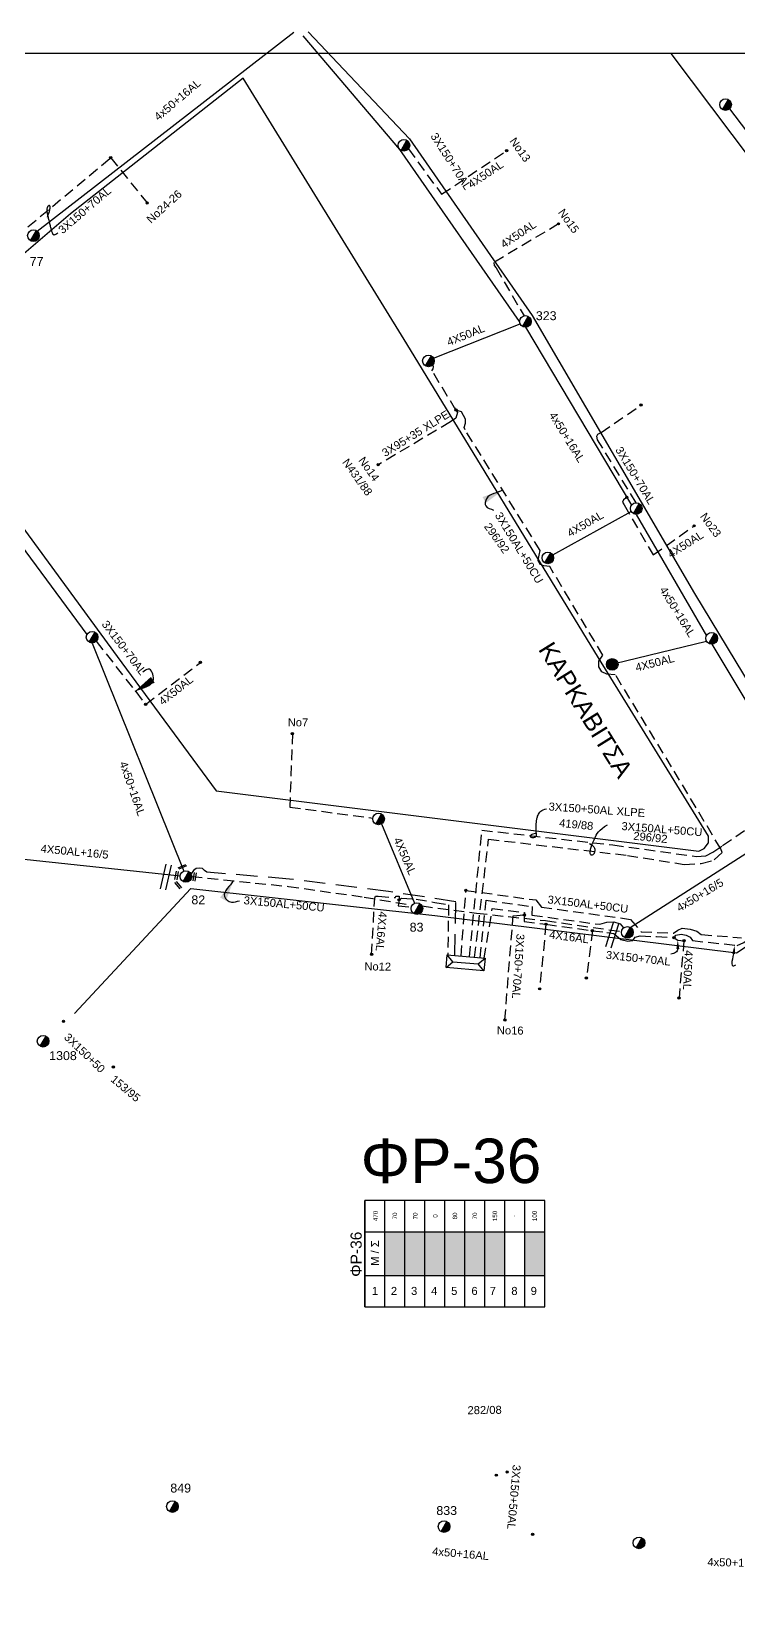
# Model space of a CAD drawing. Header units: millimetres. Extents: x 2893 to 4023, y 216 to 730.
# Drawn here: x 3637.7 to 3721.9, y 534.3 to 723.7 of the extents above; entities that cross this region are included whole.
import ezdxf
from ezdxf.enums import TextEntityAlignment as Align

# ---------------------------------------------------------------- set-up
doc = ezdxf.new("R2010")
doc.units = ezdxf.units.MM
doc.linetypes.add('DASHED', pattern=[19.05, 12.7, -6.35])
for name, color, linetype in [('Άγνωστα', 7, 'Continuous'), ('Ασφαλειοκιβώτια Χ.Τ 9 αναχωρήσεων', 7, 'Continuous'), ('Γυμνά εναέρια ΧΤ (3Φ)   4x50AL', 7, 'Continuous'), ('Γυμνά εναέρια ΧΤ και ΦΟΠ (3Φ)   4x50+16AL', 7, 'Continuous'), ('Επιγραφές - Σχήματα', 7, 'Continuous'), ('Καλώδια ΧΤ   3x150+50AL', 7, 'DASHED'), ('Καλώδια ΧΤ   3x150+50AL XLPE', 7, 'DASHED'), ('Καλώδια ΧΤ   3x150+50CU', 7, 'DASHED'), ('Καλώδια ΧΤ   3x150+70 AL', 7, 'DASHED'), ('Καλώδια ΧΤ   3x150AL+50CU', 7, 'DASHED'), ('Καλώδια ΧΤ   3x95+35 XLPE', 7, 'DASHED'), ('Καλώδια ΧΤ   4x50AL', 7, 'DASHED'), ('Μηχανική τομή', 7, 'Continuous'), ('Στύλος Ξύλινος', 7, 'Continuous'), ('Στύλος Ξύλινος @ 1', 7, 'Continuous'), ('Στύλος ΦΜ', 7, 'Continuous'), ('Στύλος ΦΜ @ 1', 7, 'Continuous'), ('Συνδέσεις', 7, 'Continuous'), ('Τομή', 7, 'Continuous'), ('Υποσταθμός πόλεως', 7, 'Continuous'), ('Υπόβαθρο ΔΕΗ', 7, 'Continuous'), ('Υπόγεια καλώδια Παροχών ΧΤ   .0225', 7, 'DASHED'), ('Υπόγεια καλώδια Παροχών ΧΤ   4x16AL', 7, 'DASHED'), ('Υπόγεια καλώδια Παροχών ΧΤ   4x50AL', 7, 'DASHED')]:
    doc.layers.add(name, color=color, linetype=linetype)
doc.styles.add('arial', font='ARIAL.TTF')
doc.styles.get("Standard").update_dxf_attribs({"font": 'ARIAL.TTF'})
doc.linetypes.add('SYN_LINE', pattern='A,0.5,-0.0001,["/\\/\\/\\/",Standard,S=0.1,R=0,X=0,Y=-0.05],-0.25', length=0.7501)
doc.dimstyles.new('ISO-25', dxfattribs={"dimtxt": 2.5, "dimasz": 2.5, "dimexe": 1.25, "dimexo": 0.625, "dimtad": 1, "dimtxsty": 'Standard', "dimcen": 2.5, "dimadec": 0, "dimazin": 0, "dimtfac": 1, "dimtmove": 0, "dimatfit": 3, "dimfxl": 1, "dimarcsym": 0})

# ---------------------------------------------------------------- blocks, each defined once
blk = doc.blocks.new('ΥΠΑΡΧΩΝ ΤΣΙΜΕΝΤΕΝΙΟΣ ΣΤΥΛΟΣ')
at = {"layer": 'Στύλος ΦΜ'}
blk.add_hatch(color=7, dxfattribs=at).paths.add_polyline_path([(-1.29, -2.28, 0.574793), (2.62, 0, 0.268822), (1.3, 2.27)])
blk.add_line((-1.29, -2.28), (1.3, 2.27), dxfattribs=at)
blk.add_circle((0, 0), 2.62, dxfattribs=at)
at = {"layer": 'Στύλος ΦΜ', "flags": 4}
for tag, p in [('ΑΡΙΘΜΟΣ', (-4.68, 8.05)), ('ΤΥΠΟΣ', (-4.91, 3.03))]:
    blk.add_attdef(tag, p, '', height=4, dxfattribs=at)
blk = doc.blocks.new('_ΣΥΝΔΕΣΗ')
at = {"layer": 'Συνδέσεις', "linetype": 'SYN_LINE', "ltscale": 40}
blk.add_hatch(color=256, dxfattribs=at).paths.add_polyline_path([(-116.75, 2339.64, 1), (-117.75, 2339.64, 1)])
at = {"layer": 'Συνδέσεις'}
blk.add_circle((-117.25, 2339.64), 0.5, dxfattribs=at)
blk = doc.blocks.new('ΑΣΦΑΛΕΙΟΚΙΒΩΤΙΟ ΥΠΟΣΤΑΘΜΟΥ 9 ΑΝΑΧΩΡΗΣΕΩΝ')
at = {"layer": 'Ασφαλειοκιβώτια Χ.Τ 9 αναχωρήσεων', "ltscale": 40}
for p, q in [((-23.8, 40.36), (24.02, 40.36)), ((-9.72, 40.36), (-9.72, -40.64)), ((9.94, 40.36), (9.94, -40.64)), ((-23.8, 31.36), (24.02, 31.36)), ((-23.8, 22.36), (24.02, 22.36)), ((-23.8, 13.36), (24.02, 13.36)), ((-23.8, 4.36), (24.02, 4.36)), ((-23.8, -4.64), (24.02, -4.64)), ((-23.8, -13.64), (24.02, -13.64)), ((-23.8, -22.64), (24.02, -22.64)), ((-23.8, -31.64), (24.02, -31.64))]:
    blk.add_line(p, q, dxfattribs=at)
at = {"layer": 'Ασφαλειοκιβώτια Χ.Τ 9 αναχωρήσεων'}
blk.add_lwpolyline([(-23.8, -40.64), (24.02, -40.64), (24.02, 40.36), (-23.8, 40.36)], close=True, dxfattribs=at)
for s, p in [('1', (-18.45, 37.24)), ('2', (-18.45, 28.67)), ('3', (-18.45, 19.6)), ('4', (-18.45, 10.58)), ('5', (-18.45, 1.57)), ('6', (-18.45, -7.57)), ('7', (-18.45, -15.81)), ('8', (-18.45, -25.5)), ('9', (-18.45, -34.19))]:
    blk.add_text(s, height=3.6, rotation=270, dxfattribs=at).set_placement(p)
at = {"layer": 'Ασφαλειοκιβώτια Χ.Τ 9 αναχωρήσεων', "ltscale": 40}
for tag, height, p in [('ΟΝΟΜΑ', 5, (-0.16, 44.31)), ('ΚΕΙΜΕΝΟ 1', 2, (17.06, 35.59)), ('ΚΕΙΜΕΝΟ 2', 2, (17.06, 26.88)), ('ΚΕΙΜΕΝΟ 3', 2, (17.06, 17.69)), ('ΚΕΙΜΕΝΟ 4', 2, (17.06, 8.71)), ('ΚΕΙΜΕΝΟ 5', 2, (17.06, -0.13)), ('ΚΕΙΜΕΝΟ 6', 2, (17.06, -9.05)), ('ΚΕΙΜΕΝΟ 7', 2, (17.06, -18.13)), ('ΚΕΙΜΕΝΟ 8', 2, (17.06, -26.85)), ('ΚΕΙΜΕΝΟ 9', 2, (17.06, -35.99)), ('ΣΧ', 2, (-0.1, -42.64))]:
    blk.add_attdef(tag, text='', height=height, dxfattribs=at).set_placement(p, align=Align.MIDDLE_CENTER)
blk = doc.blocks.new('ΥΠΑΡΧΩΝ ΞΥΛΙΝΟΣ ΣΤΥΛΟΣ')
at = {"layer": 'Στύλος Ξύλινος'}
h = blk.add_hatch(color=7, dxfattribs=at)
h.paths.add_polyline_path([(-2.62, 0, 0.270008), (-1.29, -2.28), (1.3, 2.27, 0.576266)])
h.paths.add_polyline_path([(-1.29, -2.28, 0.574793), (2.62, 0, 0.268822), (1.3, 2.27)])
at = {"layer": 'Στύλος Ξύλινος', "color": 7}
blk.add_line((-1.29, -2.28), (1.3, 2.27), dxfattribs=at)
blk.add_circle((0, 0), 2.62, dxfattribs=at)
at = {"layer": 'Στύλος Ξύλινος', "flags": 4}
for tag, p in [('ΑΡΙΘΜΟΣ', (-4.91, 8.6)), ('ΤΥΠΟΣ', (-4.85, 3.39))]:
    blk.add_attdef(tag, p, '', height=4, dxfattribs=at)
blk = doc.blocks.new('ΤΟΜΗ')
at = {"layer": 'Τομή', "ltscale": 40}
for p, q in [((-5.68, 0), (5.68, 0)), ((5.68, -2.33), (-5.68, -2.33))]:
    blk.add_line(p, q, dxfattribs=at)
blk = doc.blocks.new('ΥΠΟΣΤΑΘΜΟΣ ΠΟΛΕΩΣ')
at = {"layer": 'Υποσταθμός πόλεως', "linetype": 'Continuous', "ltscale": 40}
blk.add_lwpolyline([(-8.57, 2.82), (8.57, 2.82), (8.57, -2.82), (-8.57, -2.82)], close=True, dxfattribs=at)
for points in [[(-5.75, 0), (-8.57, 2.82)], [(5.75, 0), (8.57, 2.82)], [(-8.57, -2.82), (-5.75, 0)], [(-5.75, 0), (5.75, 0)], [(8.57, -2.82), (5.75, 0)]]:
    blk.add_lwpolyline(points, dxfattribs=at)
at = {"layer": 'Υποσταθμός πόλεως', "linetype": 'SYN_LINE', "ltscale": 40, "flags": 1}
for tag, p in [('ΜΕΤΑΣΧΗΜΑΤΙΣΜΟΣ', (10.6, 2.39)), ('ΙΣΧΥΣ', (10.58, -0.41)), ('ΑΡΙΘΜΟΣ', (10.7, -3.13))]:
    blk.add_attdef(tag, p, '', height=1.8, dxfattribs=at)
blk = doc.blocks.new('ΜΗΧΑΝΙΚΗ ΤΟΜΗ')
at = {"layer": 'Μηχανική τομή', "ltscale": 40}
for p, q in [((-1.89, 0.78), (1.89, 0.78)), ((1.89, 0), (-1.89, 0))]:
    blk.add_line(p, q, dxfattribs=at)

msp = doc.modelspace()

# ---------------------------------------------------------------- hatches: boundary and pattern name
at = {"layer": 'Ασφαλειοκιβώτια Χ.Τ 9 αναχωρήσεων'}
h = msp.add_hatch(color=62, dxfattribs=at)
h.dxf.hatch_style = 1
h.paths.add_polyline_path([(3679.83, 580.64), (3679.83, 575.43), (3682.21, 575.43), (3682.21, 580.64)])
h = msp.add_hatch(color=27, dxfattribs=at)
h.dxf.hatch_style = 1
h.paths.add_polyline_path([(3682.21, 580.64), (3682.21, 575.43), (3684.59, 575.43), (3684.59, 580.64)])
h = msp.add_hatch(color=1, dxfattribs=at)
h.dxf.hatch_style = 1
h.paths.add_polyline_path([(3684.59, 580.64), (3684.59, 575.43), (3686.98, 575.43), (3686.98, 580.64)])
h = msp.add_hatch(color=173, dxfattribs=at)
h.dxf.hatch_style = 1
h.paths.add_polyline_path([(3686.98, 580.64), (3686.98, 575.43), (3689.36, 575.43), (3689.36, 580.64)])
h = msp.add_hatch(color=30, dxfattribs=at)
h.dxf.hatch_style = 1
h.paths.add_polyline_path([(3689.36, 580.64), (3689.36, 575.43), (3691.75, 575.43), (3691.75, 580.64)])
h = msp.add_hatch(color=133, dxfattribs=at)
h.dxf.hatch_style = 1
h.paths.add_polyline_path([(3691.75, 580.64), (3691.75, 575.43), (3694.13, 575.43), (3694.13, 580.64)])
h = msp.add_hatch(color=5, dxfattribs=at)
h.dxf.hatch_style = 1
h.paths.add_polyline_path([(3696.52, 580.64), (3696.52, 575.43), (3698.9, 575.43), (3698.9, 580.64)])

# ---------------------------------------------------------------- linework, layer by layer
at = {"layer": 'Άγνωστα', "color": 173, "linetype": 'DASHED', "ltscale": 0.1}
msp.add_lwpolyline([(3647.15, 708.65), (3651.49, 703.27)], dxfattribs=at)
at = {"layer": 'Άγνωστα', "color": 30, "linetype": 'DASHED', "ltscale": 0.1}
for points in [[(3681.51, 620.2), (3681.4, 619.5), (3682.96, 619.34)], [(3681.51, 620.2), (3681.68, 620.34), (3681.82, 620.39), (3683.54, 620.28), (3685.79, 619.91), (3687.41, 619.62), (3687.33, 613.63)]]:
    msp.add_lwpolyline(points, dxfattribs=at)
at = {"layer": 'Άγνωστα', "color": 27, "linetype": 'DASHED', "ltscale": 0.1}
msp.add_lwpolyline([(3691.19, 613.29), (3691.91, 620.16), (3697.4, 619.41), (3697.35, 618.39), (3705.43, 617.29), (3706.29, 617.54), (3707.12, 617.6), (3707.87, 617.36), (3708.28, 616.86)], dxfattribs=at)
at = {"layer": 'Άγνωστα', "color": 62, "linetype": 'DASHED', "ltscale": 0.1}
for points in [[(3699.02, 617.3), (3698.28, 609.6)], [(3704.56, 616.57), (3703.85, 610.89)]]:
    msp.add_lwpolyline(points, dxfattribs=at)
at = {"layer": 'Άγνωστα', "color": 30, "ltscale": 0.1, "const_width": 0.000000318}
msp.add_lwpolyline([(3623.81, 586.46), (3638.43, 603.14)], dxfattribs=at)
at = {"layer": 'Γυμνά εναέρια ΧΤ (3Φ)   4x50AL', "color": 133, "ltscale": 0.1}
msp.add_lwpolyline([(3720.92, 714.5), (3733.94, 697.36)], dxfattribs=at)
at = {"layer": 'Γυμνά εναέρια ΧΤ (3Φ)   4x50AL', "color": 5, "ltscale": 0.1}
msp.add_lwpolyline([(3685.64, 684.76), (3695.94, 688.88)], dxfattribs=at)
at = {"layer": 'Γυμνά εναέρια ΧΤ και ΦΟΠ (3Φ)   4x50+16AL', "color": 173}
for points in [[(3638.37, 699.92), (3638.37, 699.92), (3668.97, 723.64)], [(3626.04, 676.54), (3644.31, 651.82)], [(3644.93, 650.82), (3655.85, 623.63)]]:
    msp.add_lwpolyline(points, dxfattribs=at)
at = {"layer": 'Γυμνά εναέρια ΧΤ και ΦΟΠ (3Φ)   4x50+16AL', "color": 5}
for points in [[(3696.58, 688.45), (3709.22, 667.24)], [(3709.79, 666.15), (3718.15, 651.67)], [(3718.78, 650.69), (3730.4, 631.33)]]:
    msp.add_lwpolyline(points, dxfattribs=at)
at = {"layer": 'Γυμνά εναέρια ΧΤ και ΦΟΠ (3Φ)   4x50+16AL', "color": 27, "ltscale": 0.1}
msp.add_lwpolyline([(3709.07, 616.93), (3730.36, 630.52)], dxfattribs=at)
at = {"layer": 'Γυμνά εναέρια ΧΤ και ΦΟΠ (3Φ)   4x50+16AL', "color": 2, "ltscale": 0.1}
msp.add_lwpolyline([(3607.02, 628.24), (3655.42, 623.06)], dxfattribs=at)
at = {"layer": 'Γυμνά εναέρια ΧΤ και ΦΟΠ (3Φ)   4x50+16AL', "color": 173, "linetype": 'DASHED', "ltscale": 0.2}
msp.add_lwpolyline([(3688.17, 613.56), (3688.3, 619.98), (3680.27, 621.21), (3668.44, 622.69), (3658.61, 623.51), (3658.33, 623.69), (3658.09, 623.93), (3657.71, 624), (3657.32, 623.94), (3657, 623.72), (3656.72, 623.31)], dxfattribs=at)
at = {"layer": 'Γυμνά εναέρια ΧΤ και ΦΟΠ (3Φ)   4x50+16AL', "color": 30, "const_width": 0.000000318}
for points in [[(3655.65, 622.47), (3639.17, 604.02)], [(3639.17, 604.02), (3639.17, 604.02)]]:
    msp.add_lwpolyline(points, dxfattribs=at)
at = {"layer": 'Γυμνά εναέρια ΧΤ και ΦΟΠ (3Φ)   4x50+16AL', "color": 1, "const_width": 0.000000318}
for points in [[(3686.26, 545.19), (3655.14, 547.75)], [(3709.49, 543.29), (3687.44, 545.09)], [(3731.69, 541.63), (3710.67, 543.16)]]:
    msp.add_lwpolyline(points, dxfattribs=at)
at = {"layer": 'Επιγραφές - Σχήματα'}
msp.add_lwpolyline([(2902.66, 226.25), (3910.16, 216.01), (3910.16, 721.1), (2902.66, 721.1)], close=True, dxfattribs=at)
for points in [[(3639.62, 701.58), (3639.71, 701.84), (3639.78, 702.06), (3639.84, 702.24), (3639.87, 702.4), (3639.9, 702.52), (3639.91, 702.63), (3639.91, 702.71), (3639.91, 702.78), (3639.91, 702.84), (3639.9, 702.88), (3639.88, 702.92), (3639.87, 702.94), (3639.85, 702.96), (3639.83, 702.96), (3639.81, 702.97), (3639.79, 702.96), (3639.76, 702.95), (3639.74, 702.94), (3639.72, 702.92), (3639.69, 702.89), (3639.67, 702.87), (3639.65, 702.84), (3639.63, 702.8), (3639.61, 702.76), (3639.59, 702.72), (3639.57, 702.68), (3639.56, 702.63), (3639.54, 702.57), (3639.53, 702.51), (3639.53, 702.44), (3639.53, 702.37), (3639.54, 702.29), (3639.55, 702.2), (3639.56, 702.11), (3639.58, 702), (3639.61, 701.9), (3639.63, 701.79), (3639.66, 701.68), (3639.69, 701.57), (3639.71, 701.45), (3639.74, 701.34), (3639.76, 701.23), (3639.79, 701.12), (3639.81, 701.01), (3639.84, 700.91), (3639.86, 700.8), (3639.89, 700.69), (3639.91, 700.59), (3639.94, 700.48), (3639.96, 700.37), (3639.99, 700.27), (3640.02, 700.17), (3640.05, 700.08), (3640.07, 699.99), (3640.1, 699.9), (3640.12, 699.83), (3640.15, 699.76), (3640.17, 699.7), (3640.2, 699.65), (3640.22, 699.6), (3640.25, 699.56), (3640.27, 699.53), (3640.3, 699.51), (3640.32, 699.49), (3640.35, 699.47), (3640.38, 699.47), (3640.42, 699.47), (3640.47, 699.49), (3640.53, 699.52), (3640.61, 699.56), (3640.71, 699.63), (3640.83, 699.71)], [(3697.81, 628.11), (3697.62, 628.09), (3697.48, 628.05), (3697.36, 628.01), (3697.28, 627.97), (3697.22, 627.93), (3697.19, 627.89), (3697.17, 627.84), (3697.16, 627.81), (3697.16, 627.77), (3697.17, 627.74), (3697.18, 627.72), (3697.21, 627.7), (3697.23, 627.68), (3697.27, 627.67), (3697.31, 627.66), (3697.36, 627.65), (3697.41, 627.65), (3697.47, 627.64), (3697.53, 627.65), (3697.59, 627.65), (3697.65, 627.66), (3697.71, 627.68), (3697.76, 627.7), (3697.8, 627.72), (3697.83, 627.75), (3697.86, 627.79), (3697.87, 627.83), (3697.88, 627.88), (3697.88, 627.94), (3697.88, 628), (3697.88, 628.07), (3697.88, 628.14), (3697.87, 628.21), (3697.87, 628.29), (3697.87, 628.38), (3697.86, 628.46), (3697.86, 628.55), (3697.86, 628.64), (3697.86, 628.74), (3697.86, 628.83), (3697.86, 628.92), (3697.86, 629), (3697.86, 629.09), (3697.86, 629.18), (3697.87, 629.27), (3697.87, 629.36), (3697.88, 629.44), (3697.89, 629.53), (3697.9, 629.62), (3697.91, 629.71), (3697.92, 629.8), (3697.94, 629.89), (3697.97, 629.99), (3698, 630.09), (3698.03, 630.2), (3698.08, 630.31), (3698.14, 630.42), (3698.21, 630.54), (3698.3, 630.65), (3698.41, 630.76), (3698.54, 630.86), (3698.69, 630.95), (3698.88, 631.02), (3699.09, 631.07)], [(3704.22, 626.92), (3704.41, 626.82), (3704.55, 626.72), (3704.66, 626.62), (3704.74, 626.53), (3704.79, 626.44), (3704.82, 626.35), (3704.84, 626.26), (3704.85, 626.18), (3704.84, 626.09), (3704.84, 626.01), (3704.82, 625.94), (3704.81, 625.87), (3704.78, 625.8), (3704.76, 625.74), (3704.72, 625.68), (3704.69, 625.64), (3704.64, 625.6), (3704.6, 625.57), (3704.55, 625.55), (3704.51, 625.53), (3704.47, 625.53), (3704.42, 625.55), (3704.39, 625.57), (3704.36, 625.61), (3704.33, 625.67), (3704.31, 625.73), (3704.3, 625.81), (3704.3, 625.9), (3704.3, 626), (3704.32, 626.11), (3704.34, 626.23), (3704.37, 626.35), (3704.4, 626.48), (3704.44, 626.61), (3704.5, 626.75), (3704.55, 626.89), (3704.62, 627.04), (3704.69, 627.2), (3704.76, 627.37), (3704.84, 627.54), (3704.93, 627.72), (3705.03, 627.91), (3705.15, 628.11), (3705.3, 628.31), (3705.49, 628.52), (3705.72, 628.72), (3706, 628.93), (3706.35, 629.13)], [(3714.74, 614.36), (3714.71, 614.24), (3714.65, 614.12), (3714.57, 614.02), (3714.48, 613.93), (3714.36, 613.86), (3714.23, 613.8), (3714.08, 613.76), (3713.91, 613.73)], [(3721.4, 613.76), (3721.32, 613.44), (3721.25, 613.13), (3721.2, 612.84), (3721.18, 612.6), (3721.21, 612.43), (3721.29, 612.33), (3721.43, 612.34), (3721.65, 612.47)]]:
    msp.add_lwpolyline(points, dxfattribs=at)
for points in [[(3714.56, 614.37), (3714.74, 615.42), (3714.92, 614.36)], [(3721.22, 613.78), (3721.52, 614.81), (3721.57, 613.74)]]:
    msp.add_solid(points, dxfattribs=at)
at = {"layer": 'Καλώδια ΧΤ   3x150+50AL', "color": 30, "linetype": 'DASHED', "ltscale": 0.1, "const_width": 0.000000318}
msp.add_lwpolyline([(3639.48, 602.8), (3639.48, 602.8), (3640.1, 602.48), (3640.1, 602.48), (3640.69, 602.82), (3640.66, 602.86), (3640.52, 603.34), (3639.85, 603.91), (3641.52, 605.73), (3647.46, 600.27)], dxfattribs=at)
at = {"layer": 'Καλώδια ΧΤ   3x150+50AL', "color": 1, "ltscale": 0.1, "const_width": 0.000000318}
for points in [[(3697.43, 544.59), (3697.36, 544.43), (3697.04, 543.71), (3692.54, 544.1), (3693.1, 551.64)], [(3694.41, 552.02), (3694.06, 545.1), (3696.96, 544.89), (3697.43, 544.59)]]:
    msp.add_lwpolyline(points, dxfattribs=at)
at = {"layer": 'Καλώδια ΧΤ   3x150+50AL', "color": 1, "linetype": 'DASHED', "ltscale": 0.8, "const_width": 0.000000318}
msp.add_lwpolyline([(3697.43, 544.59), (3708.4, 543.76), (3708.74, 544.64), (3709.56, 544.61), (3709.56, 544.61), (3709.82, 544.2)], dxfattribs=at)
at = {"layer": 'Καλώδια ΧΤ   3x150+50AL XLPE', "color": 133, "linetype": 'DASHED', "ltscale": 0.1}
msp.add_lwpolyline([(3689.91, 613.41), (3691.4, 628.51), (3707.01, 626.75), (3716.96, 625.38), (3718.08, 625.45), (3718.92, 625.9), (3720.08, 626.67), (3729.94, 633.48), (3731.1, 631.99), (3740.5, 638.18), (3753.39, 646.82), (3753.81, 647.58), (3753.81, 647.58), (3753.81, 647.58), (3756.01, 649.09), (3756.01, 649.09), (3756.01, 649.09), (3756.01, 649.09), (3756.82, 649.12), (3760.39, 651.33), (3762.87, 653.03), (3764.22, 653.43)], dxfattribs=at)
at = {"layer": 'Καλώδια ΧΤ   3x150+50CU', "color": 62, "ltscale": 0.1}
for points in [[(3704.56, 616.53), (3706.29, 616.32), (3707.11, 616.18), (3707.94, 615.49), (3708.78, 615.3), (3709.39, 615.35), (3709.66, 615.74), (3710.24, 615.93), (3712.2, 615.82), (3714.3, 615.69), (3714.5, 615.99), (3715.13, 616.1), (3715.75, 616), (3716.22, 615.77), (3716.48, 615.35), (3721.83, 614.78), (3722.61, 615.11), (3734.16, 622.91), (3734.31, 623.26), (3734.67, 623.68)], [(3691.67, 613.25), (3692.63, 619.18), (3696.48, 618.68), (3696.41, 617.62), (3699.02, 617.3)]]:
    msp.add_lwpolyline(points, dxfattribs=at)
at = {"layer": 'Καλώδια ΧΤ   3x150+70 AL', "color": 5, "linetype": 'Continuous', "ltscale": 0.1}
msp.add_lwpolyline([(3695.89, 689.14), (3681.61, 709.64), (3670.1, 723.17)], dxfattribs=at)
at = {"layer": 'Καλώδια ΧΤ   3x150+70 AL', "color": 173, "ltscale": 0.1}
msp.add_lwpolyline([(3635.81, 699.2), (3647.15, 708.65)], dxfattribs=at)
at = {"layer": 'Καλώδια ΧΤ   3x150+70 AL', "color": 5, "ltscale": 0.1}
msp.add_lwpolyline([(3709.79, 667.54), (3705.17, 675.03), (3705.1, 675.47), (3705.22, 675.7), (3705.59, 675.9), (3710.36, 679.17)], dxfattribs=at)
at = {"layer": 'Καλώδια ΧΤ   3x150+70 AL', "color": 154, "ltscale": 0.1}
msp.add_lwpolyline([(3645.42, 651.02), (3651.31, 643.51), (3651.31, 643.51)], dxfattribs=at)
at = {"layer": 'Καλώδια ΧΤ   3x150+70 AL', "color": 62, "ltscale": 0.1}
msp.add_lwpolyline([(3694.13, 605.89), (3695.11, 618.3), (3696.46, 618.41)], dxfattribs=at)
at = {"layer": 'Καλώδια ΧΤ   3x150AL+50CU', "linetype": 'Continuous', "ltscale": 0.1}
msp.add_lwpolyline([(3682.76, 710.9), (3670.68, 723.67)], dxfattribs=at)
at = {"layer": 'Καλώδια ΧΤ   3x150AL+50CU', "color": 5, "ltscale": 0.1}
msp.add_lwpolyline([(3690.52, 613.35), (3692.19, 627.43), (3708.74, 625.51), (3715.5, 624.42), (3717.52, 624.54), (3719.09, 624.97), (3720.03, 625.84), (3719.86, 626.29), (3714, 636.06), (3707.29, 647.04), (3706.28, 647.12), (3705.68, 647.37), (3705.31, 647.96), (3705.32, 648.65), (3705.82, 649.36), (3699.48, 659.92), (3698.77, 660), (3698.36, 660.17), (3698.09, 660.64), (3698.2, 661.27), (3698.33, 661.85), (3689.4, 676.21), (3689.29, 676.49), (3689.45, 677.03), (3689.45, 677.48), (3688.96, 678.37), (3688.3, 678.59), (3685.44, 683.27), (3685.6, 683.5), (3685.62, 683.75), (3685.54, 683.99)], dxfattribs=at)
at = {"layer": 'Καλώδια ΧΤ   3x150AL+50CU', "color": 30, "ltscale": 0.1}
for points in [[(3656.8, 622.99), (3668.33, 621.81), (3677.36, 620.54), (3683.07, 619.58)], [(3684.26, 619.48), (3690.75, 618.62), (3698.98, 617.73), (3708.04, 616.43)]]:
    msp.add_lwpolyline(points, dxfattribs=at)
at = {"layer": 'Καλώδια ΧΤ   3x150AL+50CU', "color": 1, "ltscale": 0.1}
for points in [[(3688.92, 613.49), (3689.48, 621.34)], [(3689.48, 621.34), (3697.8, 620.19), (3698.48, 619.35), (3709.11, 617.88), (3710.37, 616.4), (3714.21, 616.24), (3714.73, 616.6), (3715.27, 616.83), (3716.2, 616.73), (3717, 616.47), (3717.52, 616.08), (3722.34, 615.69)]]:
    msp.add_lwpolyline(points, dxfattribs=at)
at = {"layer": 'Καλώδια ΧΤ   3x95+35 XLPE', "color": 5, "ltscale": 0.1}
msp.add_lwpolyline([(3688.14, 678.85), (3688.48, 678.28), (3688.27, 677.61), (3687.63, 677.17), (3679.03, 672.06)], dxfattribs=at)
at = {"layer": 'Καλώδια ΧΤ   4x50AL', "color": 5, "linetype": 'Continuous', "ltscale": 0.1}
for points in [[(3699.83, 661.33), (3709.18, 666.51)], [(3707.19, 648.37), (3718.18, 651.02)]]:
    msp.add_lwpolyline(points, dxfattribs=at)
at = {"layer": 'Καλώδια ΧΤ   4x50AL', "color": 30, "linetype": 'Continuous', "ltscale": 0.1}
msp.add_lwpolyline([(3679.41, 629.25), (3683.37, 619.81)], dxfattribs=at)
at = {"layer": 'Υπόβαθρο ΔΕΗ', "ltscale": 0.1}
for points in [[(3682.76, 710.9), (3697.39, 689.84), (3716.72, 656.74), (3731.29, 632.67), (3752.61, 647.04), (3763.26, 653.98), (3752.59, 670.56), (3733.23, 695.51), (3713.96, 721.1)], [(3642.82, 606.68), (3656.71, 621.57), (3685.8, 618.34), (3721.75, 613.9), (3734.34, 622.24), (3768.59, 645.85), (3776.83, 633.55), (3786.48, 618.63), (3786.86, 617.08), (3786.8, 615.94), (3786.09, 614.77), (3786.09, 614.77)], [(3717.18, 614.46), (3717.18, 614.46)]]:
    msp.add_lwpolyline(points, dxfattribs=at)
msp.add_lwpolyline([(3718.39, 627.81), (3718.39, 627.81), (3705.3, 649.04), (3682.45, 686.46), (3662.94, 718.15), (3642.35, 701.98), (3622.02, 684.57), (3647.91, 649.21), (3659.71, 633.21), (3690.22, 629.38), (3717.25, 626.01), (3717.9, 626.33), (3718.39, 627.02)], close=True, dxfattribs=at)
at = {"layer": 'Υπόβαθρο ΔΕΗ', "ltscale": 0.1, "const_width": 0.000000318}
for points in [[(3642.82, 606.68), (3593.22, 549.12), (3592.95, 538.73), (3640.48, 535.02), (3641.65, 550.37), (3722.34, 543.15), (3786.09, 614.77)], [(3717.18, 614.46), (3750.63, 574.94)]]:
    msp.add_lwpolyline(points, dxfattribs=at)
at = {"layer": 'Υπόγεια καλώδια Παροχών ΧΤ   .0225', "color": 30, "linetype": 'DASHED', "ltscale": 0.1}
msp.add_lwpolyline([(3668.81, 640.02), (3668.49, 631.26), (3668.49, 631.26), (3668.49, 631.26), (3678.38, 629.95)], dxfattribs=at)
at = {"layer": 'Υπόγεια καλώδια Παροχών ΧΤ   4x16AL', "color": 30, "ltscale": 0.1}
msp.add_lwpolyline([(3678.24, 613.71), (3678.62, 620.4), (3678.72, 620.65), (3679.04, 620.64), (3681.11, 620.48), (3681.12, 620.63), (3681.51, 620.63), (3681.51, 620.45), (3681.51, 620.2)], dxfattribs=at)
at = {"layer": 'Υπόγεια καλώδια Παροχών ΧΤ   4x16AL', "color": 62, "ltscale": 0.1}
msp.add_lwpolyline([(3699.02, 617.3), (3704.56, 616.53)], dxfattribs=at)
at = {"layer": 'Υπόγεια καλώδια Παροχών ΧΤ   4x50AL', "color": 5, "ltscale": 0.1}
for points in [[(3682.64, 709.71), (3686.58, 704.3), (3694.34, 709.5)], [(3700.52, 700.77), (3692.83, 696.18), (3692.84, 695.83), (3693.08, 695.52), (3696.42, 689.82)], [(3708.67, 668.17), (3708.27, 667.9), (3708.15, 667.6), (3708.34, 667.28), (3711.81, 661.31), (3716.69, 664.78)]]:
    msp.add_lwpolyline(points, dxfattribs=at)
at = {"layer": 'Υπόγεια καλώδια Παροχών ΧΤ   4x50AL', "color": 154, "ltscale": 0.1}
msp.add_lwpolyline([(3651.31, 643.51), (3657.83, 648.5)], dxfattribs=at)
at = {"layer": 'Υπόγεια καλώδια Παροχών ΧΤ   4x50AL', "color": 62, "ltscale": 0.1}
msp.add_lwpolyline([(3714.3, 615.69), (3714.74, 615.42), (3715.47, 615.34), (3714.89, 608.5)], dxfattribs=at)

# ---------------------------------------------------------------- block references
at = {"color": 62, "xscale": 0.2649871955223772, "yscale": 0.2649871955223772, "zscale": 0.2649871955223772}
for p in [(3672.59, -14.24), (3678.53, -19.7), (3724.17, -68.34), (3725.47, -67.96), (3728.5, -75.39)]:
    msp.add_blockref('_ΣΥΝΔΕΣΗ', p, dxfattribs=at)
at = {"layer": 'Ασφαλειοκιβώτια Χ.Τ 9 αναχωρήσεων', "color": 62, "xscale": 0.2649871955223772, "yscale": 0.2649871955223772, "zscale": 0.2649871955223772, "rotation": 90}
msp.add_blockref('ΑΣΦΑΛΕΙΟΚΙΒΩΤΙΟ ΥΠΟΣΤΑΘΜΟΥ 9 ΑΝΑΧΩΡΗΣΕΩΝ', (3688.14, 578.01), dxfattribs=at).add_auto_attribs({'ΟΝΟΜΑ': 'ΦP-36', 'ΚΕΙΜΕΝΟ 2': '70', 'ΚΕΙΜΕΝΟ 1': '470', 'ΚΕΙΜΕΝΟ 3': '70', 'ΚΕΙΜΕΝΟ 4': '0', 'ΚΕΙΜΕΝΟ 5': '80', 'ΚΕΙΜΕΝΟ 6': '70', 'ΚΕΙΜΕΝΟ 7': '150', 'ΚΕΙΜΕΝΟ 8': '-', 'ΚΕΙΜΕΝΟ 9': '100'})
at = {"layer": 'Μηχανική τομή'}
for p, xscale, yscale, zscale, rotation in [((3654.89, 623.13), 0.2649871955224142, 0.2649871955224142, 0.2649871955224142, 260.4107958980588), ((3655.63, 624.24), 0.2649871955223852, 0.2649871955223852, 0.2649871955223852, 203.1516897602168), ((3657.05, 622.98), 0.2649871955224142, 0.2649871955224142, 0.2649871955224142, 260.4107958980588), ((3655.11, 621.89), 0.2649871955223467, 0.2649871955223467, 0.2649871955223467, 309.7298075029031)]:
    msp.add_blockref('ΜΗΧΑΝΙΚΗ ΤΟΜΗ', p, dxfattribs=dict(at, xscale=xscale, yscale=yscale, zscale=zscale, rotation=rotation))
at = {"layer": 'Στύλος Ξύλινος @ 1', "ltscale": 40, "xscale": 0.2649871955223772, "yscale": 0.2649871955223772, "zscale": 0.2649871955223772}
msp.add_blockref('ΥΠΑΡΧΩΝ ΞΥΛΙΝΟΣ ΣΤΥΛΟΣ', (3706.92, 648.27), dxfattribs=at)
at = {"layer": 'Στύλος ΦΜ @ 1', "ltscale": 40, "xscale": 0.2649871955223772, "yscale": 0.2649871955223772, "zscale": 0.2649871955223772}
for p in [(3720.43, 714.99), (3682.1, 710.14), (3685.02, 684.44), (3709.79, 666.85), (3699.25, 660.96), (3644.93, 651.51), (3718.78, 651.38), (3679.07, 629.85), (3708.73, 616.33), (3710.12, 543.57)]:
    msp.add_blockref('ΥΠΑΡΧΩΝ ΤΣΙΜΕΝΤΕΝΙΟΣ ΣΤΥΛΟΣ', p, dxfattribs=at)
at = {"layer": 'Στύλος ΦΜ @ 1', "ltscale": 40}
ref = msp.add_blockref('ΥΠΑΡΧΩΝ ΤΣΙΜΕΝΤΕΝΙΟΣ ΣΤΥΛΟΣ', (3637.94, 699.37), dxfattribs=dict(at, xscale=0.2649871955223772, yscale=0.2649871955223772, zscale=0.2649871955223772))
ref.add_attrib('ΤΥΠΟΣ', '77', (3637.49, 695.77), dxfattribs={"layer": 'Στύλος ΦΜ', "height": 1.06, "flags": 4})
ref = msp.add_blockref('ΥΠΑΡΧΩΝ ΤΣΙΜΕΝΤΕΝΙΟΣ ΣΤΥΛΟΣ', (3696.58, 689.14), dxfattribs=dict(at, xscale=0.2649871955223772, yscale=0.2649871955223772, zscale=0.2649871955223772))
ref.add_attrib('ΤΥΠΟΣ', '323', (3697.82, 689.3), dxfattribs={"layer": 'Στύλος ΦΜ', "height": 1.06, "flags": 4})
ref = msp.add_blockref('ΥΠΑΡΧΩΝ ΤΣΙΜΕΝΤΕΝΙΟΣ ΣΤΥΛΟΣ', (3656.11, 622.99), dxfattribs=dict(at, xscale=0.2649871955223772, yscale=0.2649871955223772, zscale=0.2649871955223772))
ref.add_attrib('ΤΥΠΟΣ', '82', (3656.76, 619.68), dxfattribs={"layer": 'Στύλος ΦΜ', "height": 1.06, "flags": 4})
ref = msp.add_blockref('ΥΠΑΡΧΩΝ ΤΣΙΜΕΝΤΕΝΙΟΣ ΣΤΥΛΟΣ', (3683.64, 619.17), dxfattribs=dict(at, xscale=0.2649871955223772, yscale=0.2649871955223772, zscale=0.2649871955223772))
ref.add_attrib('ΤΥΠΟΣ', '83', (3682.78, 616.42), dxfattribs={"layer": 'Στύλος ΦΜ', "height": 1.06, "flags": 4})
ref = msp.add_blockref('ΥΠΑΡΧΩΝ ΤΣΙΜΕΝΤΕΝΙΟΣ ΣΤΥΛΟΣ', (3639.09, 603.36), dxfattribs=dict(at, xscale=0.2649871955223772, yscale=0.2649871955223772, zscale=0.2649871955223772))
ref.add_attrib('ΤΥΠΟΣ', '1308', (3639.81, 601.11), dxfattribs={"layer": 'Στύλος ΦΜ', "height": 1.06, "flags": 4})
ref = msp.add_blockref('ΥΠΑΡΧΩΝ ΤΣΙΜΕΝΤΕΝΙΟΣ ΣΤΥΛΟΣ', (3654.5, 547.9), dxfattribs=dict(at, xscale=0.2649871955223772, yscale=0.2649871955223772, zscale=0.2649871955223772))
ref.add_attrib('ΤΥΠΟΣ', '849', (3654.25, 549.57), dxfattribs={"layer": 'Στύλος ΦΜ', "height": 1.06, "flags": 4})
ref = msp.add_blockref('ΥΠΑΡΧΩΝ ΤΣΙΜΕΝΤΕΝΙΟΣ ΣΤΥΛΟΣ', (3686.88, 545.51), dxfattribs=dict(at, xscale=0.2649871955223772, yscale=0.2649871955223772, zscale=0.2649871955223772))
ref.add_attrib('ΤΥΠΟΣ', '833', (3685.96, 546.89), dxfattribs={"layer": 'Στύλος ΦΜ', "height": 1.06, "flags": 4})
at = {"layer": 'Συνδέσεις', "xscale": 0.2649871955223772, "yscale": 0.2649871955223772, "zscale": 0.2649871955223772}
for p in [(3678.22, 88.68), (3725.41, 89.53), (3682.56, 83.3), (3731.59, 80.8), (3719.37, 58.62), (3741.43, 59.2), (3710.1, 52.09), (3739.74, 48.2), (3747.76, 44.81), (3688.9, 28.53), (3682.38, 23.54), (3699.87, 20.05), (3720.55, 1.37), (3712.58, 0.23), (3727.53, -1.56), (3730.09, -2.67), (3735.63, -3.44), (3745.37, -4.28), (3746.54, -4.63), (3709.31, -6.26), (3729.35, -10.37), (3734.92, -9.08), (3745.96, -11.47), (3725.2, -14.08)]:
    msp.add_blockref('_ΣΥΝΔΕΣΗ', p, dxfattribs=at)
at = {"layer": 'Τομή'}
for p, xscale, yscale, zscale, rotation in [((3654.01, 622.86), 0.2649871955225948, 0.2649871955225948, 0.2649871955225948, 256.7288671228523), ((3707.22, 615.88), 0.2649871955226518, 0.2649871955226518, 0.2649871955226518, 252.5988568624048)]:
    msp.add_blockref('ΤΟΜΗ', p, dxfattribs=dict(at, xscale=xscale, yscale=yscale, zscale=zscale, rotation=rotation))
at = {"layer": 'Υποσταθμός πόλεως', "xscale": 0.2649871955223665, "yscale": 0.2649871955223665, "zscale": 0.2649871955223665, "rotation": 354.9911443704871}
msp.add_blockref('ΥΠΟΣΤΑΘΜΟΣ ΠΟΛΕΩΣ', (3689.44, 612.7), dxfattribs=at)

# ---------------------------------------------------------------- texts
at = {"layer": 'Ασφαλειοκιβώτια Χ.Τ 9 αναχωρήσεων', "insert": (3678.17, 575.43), "char_height": 0.954, "width": 5.2082, "attachment_point": 1, "rotation": 90}
msp.add_mtext('\\pi1.1572;Μ / Σ', dxfattribs=at)
at = {"layer": 'Γυμνά εναέρια ΧΤ (3Φ)   4x50AL', "insert": (3687.09, 687.08), "char_height": 0.954, "width": 89.2327, "attachment_point": 1, "rotation": 22.1679, "style": 'arial'}
msp.add_mtext('4X50AL', dxfattribs=at)
at = {"layer": 'Γυμνά εναέρια ΧΤ και ΦΟΠ (3Φ)   4x50+16AL', "char_height": 0.954, "width": 89.2327, "attachment_point": 1, "style": 'arial'}
for s, insert, rotation in [('4x50+16AL', (3652.21, 713.74), 40.3683), ('4x50+16AL', (3700.16, 678.49), 301.7949), ('4x50+16AL', (3713.33, 657.68), 301.7949), ('4x50+16AL', (3649.07, 636.82), 289.2664), ('4X50AL+16/5', (3638.85, 626.81), 354.6244), ('4x50+16/5', (3714.46, 619.57), 31.2939), ('4x50+16AL', (3685.52, 543.06), 354.9562), ('4x50+16AL', (3718.28, 541.77), 358.7242)]:
    msp.add_mtext(s, dxfattribs=dict(at, insert=insert, rotation=rotation))
at = {"layer": 'Επιγραφές - Σχήματα', "attachment_point": 1, "style": 'arial'}
for s, insert, char_height, width, rotation in [('No13', (3695.42, 711.19), 0.954, 89.2327, 305.3518), ('No24-26', (3651.3, 701.47), 0.954, 89.2327, 42.2481), ('No15', (3701.2, 702.69), 0.954, 89.2327, 305.7187), ('N431/88', (3675.47, 672.91), 0.954, 89.2327, 305.7187), ('No14', (3677.39, 673.13), 0.954, 89.2327, 305.7187), ('296/92', (3692.37, 665.26), 0.954, 89.2327, 305.7187), ('No23', (3718.13, 666.46), 0.954, 89.2327, 305.7187), ('ΚΑΡΚΑΒΙΤΣΑ', (3699.85, 651.19), 2.12, 45.1012, 301.7614), ('No7', (3668.25, 641.86), 0.954, 89.2327, 359.2508), ('419/88', (3700.66, 629.87), 0.954, 89.2327, 354.2577), ('296/92', (3709.5, 628.33), 0.954, 89.2327, 354.2577), ('No12', (3677.39, 612.76), 0.954, 89.2327, 359.2508), ('No16', (3693.18, 605.14), 0.954, 89.2327, 359.2508)]:
    msp.add_mtext(s, dxfattribs=dict(at, insert=insert, char_height=char_height, width=width, rotation=rotation))
at = {"layer": 'Επιγραφές - Σχήματα', "char_height": 0.954, "attachment_point": 1}
for s, insert, width, rotation in [('153/95 ', (3647.67, 599.4), 9.0723, 319.9519), ('\\pi5.9613;282/08', (3683.71, 559.78), 15.9011, 0.7133)]:
    msp.add_mtext(s, dxfattribs=dict(at, insert=insert, width=width, rotation=rotation))
at = {"layer": 'Επιγραφές - Σχήματα', "linetype": 'Continuous', "insert": (3676.93, 591.75), "char_height": 5.3, "width": 21.9439, "attachment_point": 1}
msp.add_mtext('ΦP-36', dxfattribs=at)
at = {"layer": 'Καλώδια ΧΤ   3x150+50AL', "char_height": 0.954, "width": 89.2327, "attachment_point": 1, "style": 'arial'}
for s, insert, rotation in [('3X150+50', (3642.16, 604.42), 316.1955), ('3X150+50AL', (3696.03, 552.83), 264.9532)]:
    msp.add_mtext(s, dxfattribs=dict(at, insert=insert, rotation=rotation))
at = {"layer": 'Καλώδια ΧΤ   3x150+50AL XLPE', "insert": (3699.38, 631.82), "char_height": 0.954, "width": 89.2327, "attachment_point": 1, "rotation": 356.094, "style": 'arial'}
msp.add_mtext('3X150+50AL XLPE', dxfattribs=at)
at = {"layer": 'Καλώδια ΧΤ   3x150+70 AL', "char_height": 0.954, "width": 89.2327, "attachment_point": 1, "style": 'arial'}
for insert, rotation in [((3686.02, 711.75), 302.7643), ((3640.79, 700.25), 40.5991), ((3708.07, 674.35), 301.3572), ((3646.77, 653.62), 307.393), ((3696.48, 616.13), 265.9322), ((3706.23, 614.14), 353.8366)]:
    msp.add_mtext('3X150+70AL', dxfattribs=dict(at, insert=insert, rotation=rotation))
at = {"layer": 'Καλώδια ΧΤ   3x150AL+50CU', "char_height": 0.954, "width": 89.2327, "attachment_point": 1, "style": 'arial'}
for insert, rotation in [((3693.71, 666.54), 301.4879), ((3708.07, 629.49), 355.5301), ((3663.05, 620.65), 354.6244), ((3699.29, 620.74), 353.1648)]:
    msp.add_mtext('3X150AL+50CU', dxfattribs=dict(at, insert=insert, rotation=rotation))
at = {"layer": 'Καλώδια ΧΤ   3x95+35 XLPE', "insert": (3679.35, 673.78), "char_height": 0.954, "width": 89.2327, "attachment_point": 1, "rotation": 31.8509, "style": 'arial'}
msp.add_mtext('3X95+35 XLPE', dxfattribs=at)
at = {"layer": 'Καλώδια ΧΤ   4x50AL', "char_height": 0.954, "width": 89.2327, "attachment_point": 1, "style": 'arial'}
for insert, rotation in [((3701.42, 664.24), 30.0408), ((3709.58, 648.33), 14.3954), ((3681.71, 627.78), 293.522)]:
    msp.add_mtext('4X50AL', dxfattribs=dict(at, insert=insert, rotation=rotation))
at = {"layer": 'Υπόγεια καλώδια Παροχών ΧΤ   4x16AL', "char_height": 0.954, "width": 89.2327, "attachment_point": 1, "style": 'arial'}
for insert, rotation in [((3680.07, 618.78), 265.2509), ((3699.49, 616.57), 352.6669)]:
    msp.add_mtext('4X16AL', dxfattribs=dict(at, insert=insert, rotation=rotation))
at = {"layer": 'Υπόγεια καλώδια Παροχών ΧΤ   4x50AL', "char_height": 0.954, "width": 89.2327, "attachment_point": 1, "style": 'arial'}
for insert, rotation in [((3689.6, 705.77), 33.8339), ((3693.5, 698.62), 33.8339), ((3713.4, 661.72), 32.2466), ((3652.76, 644.09), 38.364), ((3716.52, 614.18), 267.5608)]:
    msp.add_mtext('4X50AL', dxfattribs=dict(at, insert=insert, rotation=rotation))

# ---------------------------------------------------------------- leaders
at = {"layer": 'Επιγραφές - Σχήματα', "path_type": 1}
for points in [[(3693.87, 669.03), (3691.94, 668.01), (3691.86, 667.15), (3692.77, 666.65)], [(3650.06, 645.09), (3652.23, 646.48), (3651.62, 647.72), (3650.99, 647.34)], [(3661.74, 622.48), (3660.71, 620.61), (3661.53, 619.92), (3662.51, 620.09)]]:
    msp.add_leader(points, dimstyle='ISO-25', override={"dimgap": 0.625, "dimtad": 0}, dxfattribs=at)

doc.saveas('drawing.dxf')
